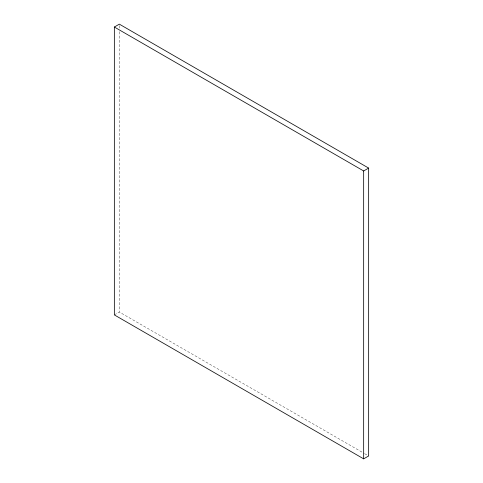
<?xml version="1.0" encoding="UTF-8"?>
<svg xmlns="http://www.w3.org/2000/svg" width="483" height="483" viewBox="0 0 483 483"><rect width="100%" height="100%" fill="white"/><g stroke="black" fill="none" stroke-linecap="round" stroke-linejoin="round"><path stroke-width="0.36" stroke-dasharray="2.42 1.81" d="M114.35 314.91L119.337 312.03L364.079 453.332M364.731 453.712L368.65 455.97M119.337 25.659L119.337 28.672M119.337 31.685L119.337 312.03"/><path stroke-width="0.72" d="M114.35 27.03L119.337 24.15L368.65 168.09L368.65 455.97L363.663 458.85L114.35 314.91L114.35 27.03L363.663 170.97L368.65 168.09M363.663 170.97L363.663 458.85"/></g></svg>
